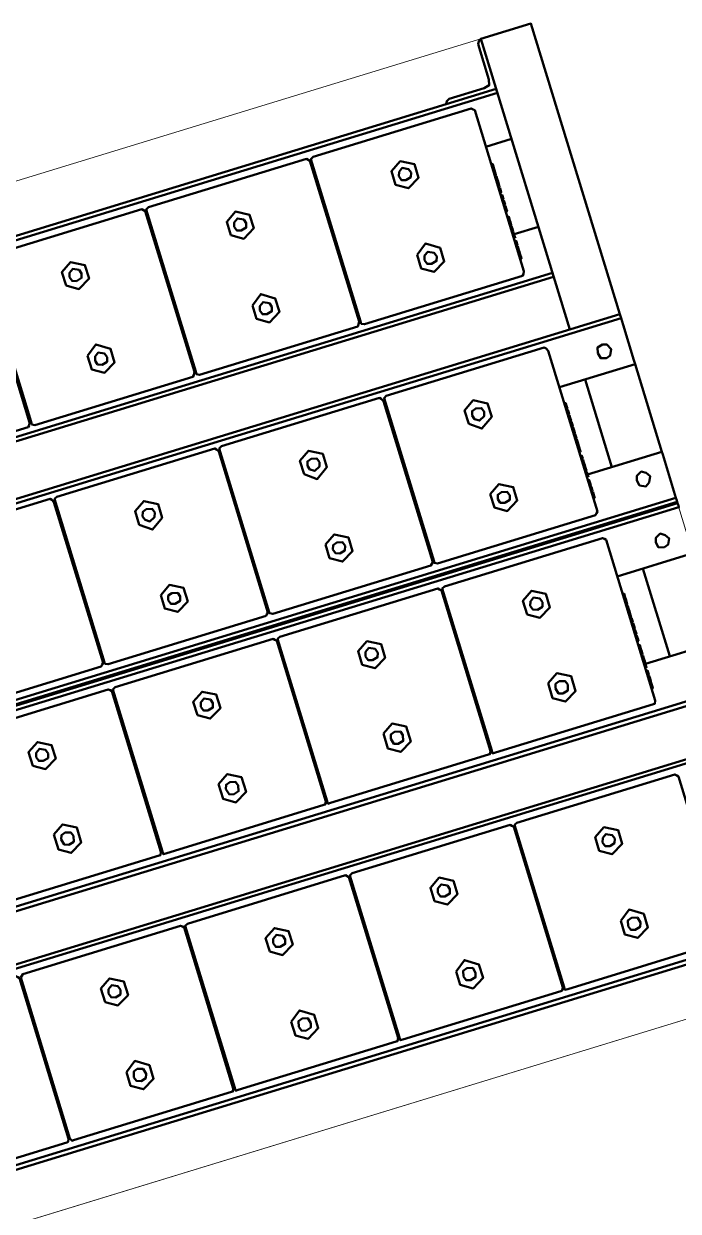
# Model space of a CAD drawing. Header units: inches. Extents: x 543393 to 2689207, y 1841861 to 9121372.
# Drawn here: x 547520.779 to 547521.406, y 1841969.314 to 1841970.451 of the extents above; entities that cross this region are included whole.
import ezdxf

# ---------------------------------------------------------------- set-up
doc = ezdxf.new("R2010")
doc.units = ezdxf.units.IN
doc.header["$MEASUREMENT"] = 0
doc.layers.add('Kich thuoc', color=8, linetype='Continuous', lineweight=18)

# ---------------------------------------------------------------- blocks, each defined once
blk = doc.blocks.new('Dan AC 220')
at = {"lineweight": 50}
for points in [[(103.2, 622.1), (28.8, 622.1), (28.8, 626.2), (28.8, 661.3), (28.8, 668.1), (3788, 668.1), (3788, 672.2), (3788, 958.9), (3737.9, 958.9), (3737.9, 672.2)], [(78.9, 904.8), (3737.9, 904.8)], [(128.9, 908.9), (3687.9, 908.9)], [(269.6, 883.2), (268.3, 883.2)], [(269.6, 881.8), (268.3, 881.8)], [(269.6, 879.1), (268.3, 879.1)], [(269.6, 877.8), (268.3, 877.8)], [(434.6, 883.2), (433.3, 883.2)], [(434.6, 881.8), (433.3, 881.8)], [(434.6, 879.1), (433.3, 879.1)], [(434.6, 877.8), (433.3, 877.8)], [(599.7, 883.2), (598.3, 883.2)], [(599.7, 881.8), (598.3, 881.8)], [(599.7, 879.1), (598.3, 879.1)], [(599.7, 877.8), (598.3, 877.8)], [(764.7, 883.2), (763.3, 883.2)], [(764.7, 881.8), (763.3, 881.8)], [(764.7, 879.1), (763.3, 879.1)], [(764.7, 877.8), (763.3, 877.8)], [(269.6, 871), (268.3, 871)], [(269.6, 869.7), (268.3, 869.7), (269.6, 869.7)], [(269.6, 865.6), (268.3, 865.6)], [(434.6, 871), (433.3, 871)], [(434.6, 869.7), (433.3, 869.7), (434.6, 869.7)], [(434.6, 865.6), (433.3, 865.6)], [(599.7, 871), (598.3, 871)], [(599.7, 869.7), (598.3, 869.7), (599.7, 869.7)], [(599.7, 865.6), (598.3, 865.6)], [(764.7, 871), (763.3, 871)], [(764.7, 869.7), (763.3, 869.7), (764.7, 869.7)], [(764.7, 865.6), (763.3, 865.6)], [(269.6, 861.5), (268.3, 861.5)], [(269.6, 861.5), (268.3, 861.5), (269.6, 861.5)], [(269.6, 857.5), (268.3, 857.5)], [(434.6, 861.5), (433.3, 861.5)], [(434.6, 861.5), (433.3, 861.5), (434.6, 861.5)], [(434.6, 857.5), (433.3, 857.5)], [(599.7, 861.5), (598.3, 861.5)], [(599.7, 861.5), (598.3, 861.5), (599.7, 861.5)], [(599.7, 857.5), (598.3, 857.5)], [(764.7, 861.5), (763.3, 861.5)], [(764.7, 861.5), (763.3, 861.5), (764.7, 861.5)], [(764.7, 857.5), (763.3, 857.5)], [(269.6, 850.7), (268.3, 850.7)], [(269.6, 849.4), (268.3, 849.4)], [(434.6, 850.7), (433.3, 850.7)], [(434.6, 849.4), (433.3, 849.4)], [(599.7, 850.7), (598.3, 850.7)], [(599.7, 849.4), (598.3, 849.4)], [(764.7, 850.7), (763.3, 850.7)], [(764.7, 849.4), (763.3, 849.4)], [(269.6, 841.3), (268.3, 841.3)], [(269.6, 835.8), (268.3, 835.8)], [(269.6, 831.8), (268.3, 831.8)], [(269.6, 830.4), (268.3, 830.4)], [(434.6, 841.3), (433.3, 841.3)], [(434.6, 835.8), (433.3, 835.8)], [(434.6, 831.8), (433.3, 831.8)], [(434.6, 830.4), (433.3, 830.4)], [(599.7, 841.3), (598.3, 841.3)], [(599.7, 835.8), (598.3, 835.8)], [(599.7, 831.8), (598.3, 831.8)], [(599.7, 830.4), (598.3, 830.4)], [(764.7, 841.3), (763.3, 841.3)], [(764.7, 835.8), (763.3, 835.8)], [(764.7, 831.8), (763.3, 831.8)], [(764.7, 830.4), (763.3, 830.4)], [(269.6, 829.1), (268.3, 829.1)], [(269.6, 827.7), (268.3, 827.7)], [(269.6, 825), (268.3, 825)], [(269.6, 823.7), (268.3, 823.7), (269.6, 823.7)], [(434.6, 829.1), (433.3, 829.1)], [(434.6, 827.7), (433.3, 827.7)], [(434.6, 825), (433.3, 825)], [(434.6, 823.7), (433.3, 823.7), (434.6, 823.7)], [(599.7, 829.1), (598.3, 829.1)], [(599.7, 827.7), (598.3, 827.7)], [(599.7, 825), (598.3, 825)], [(599.7, 823.7), (598.3, 823.7), (599.7, 823.7)], [(764.7, 829.1), (763.3, 829.1)], [(764.7, 827.7), (763.3, 827.7)], [(764.7, 825), (763.3, 825)], [(764.7, 823.7), (763.3, 823.7), (764.7, 823.7)], [(269.6, 818.3), (268.3, 818.3)], [(269.6, 816.9), (268.3, 816.9), (269.6, 816.9)], [(269.6, 812.8), (268.3, 812.8)], [(269.6, 811.5), (268.3, 811.5)], [(269.6, 810.1), (268.3, 810.1)], [(434.6, 818.3), (433.3, 818.3)], [(434.6, 816.9), (433.3, 816.9), (434.6, 816.9)], [(434.6, 812.8), (433.3, 812.8)], [(434.6, 811.5), (433.3, 811.5)], [(434.6, 810.1), (433.3, 810.1)], [(599.7, 818.3), (598.3, 818.3)], [(599.7, 816.9), (598.3, 816.9), (599.7, 816.9)], [(599.7, 812.8), (598.3, 812.8)], [(599.7, 811.5), (598.3, 811.5)], [(599.7, 810.1), (598.3, 810.1)], [(764.7, 818.3), (763.3, 818.3)], [(764.7, 816.9), (763.3, 816.9), (764.7, 816.9)], [(764.7, 812.8), (763.3, 812.8)], [(764.7, 811.5), (763.3, 811.5)], [(764.7, 810.1), (763.3, 810.1)], [(269.6, 800.7), (268.3, 800.7)], [(269.6, 799.3), (268.3, 799.3)], [(269.6, 798), (268.3, 798)], [(434.6, 800.7), (433.3, 800.7)], [(434.6, 799.3), (433.3, 799.3)], [(434.6, 798), (433.3, 798)], [(599.7, 800.7), (598.3, 800.7)], [(599.7, 799.3), (598.3, 799.3)], [(599.7, 798), (598.3, 798)], [(764.7, 800.7), (763.3, 800.7)], [(764.7, 799.3), (763.3, 799.3)], [(764.7, 798), (763.3, 798)], [(269.6, 789.9), (268.3, 789.9), (269.6, 789.9)], [(269.6, 788.5), (268.3, 788.5)], [(434.6, 789.9), (433.3, 789.9), (434.6, 789.9)], [(434.6, 788.5), (433.3, 788.5)], [(599.7, 789.9), (598.3, 789.9), (599.7, 789.9)], [(599.7, 788.5), (598.3, 788.5)], [(764.7, 789.9), (763.3, 789.9), (764.7, 789.9)], [(764.7, 788.5), (763.3, 788.5)], [(269.6, 770.9), (268.3, 770.9)], [(434.6, 770.9), (433.3, 770.9)], [(599.7, 770.9), (598.3, 770.9)], [(764.7, 770.9), (763.3, 770.9)], [(3737.9, 724.9), (78.9, 724.9)], [(1035.2, 720.9), (78.9, 720.9)], [(3788, 672.2), (28.8, 672.2)], [(104.6, 646.5), (103.2, 646.5), (103.2, 645.1), (104.6, 645.1)], [(103.2, 645.1), (103.2, 641.1), (104.6, 641.1)], [(103.2, 641.1), (103.2, 639.7), (104.6, 639.7), (103.2, 639.7), (103.2, 637), (103.2, 634.3), (104.6, 634.3)], [(103.2, 639.7), (104.6, 639.7)], [(269.6, 646.5), (268.3, 646.5)], [(269.6, 645.1), (268.3, 645.1)], [(269.6, 641.1), (268.3, 641.1)], [(269.6, 639.7), (268.3, 639.7)], [(269.6, 639.7), (268.3, 639.7), (269.6, 639.7)], [(434.6, 646.5), (433.3, 646.5)], [(434.6, 645.1), (433.3, 645.1)], [(434.6, 641.1), (433.3, 641.1)], [(434.6, 639.7), (433.3, 639.7)], [(434.6, 639.7), (433.3, 639.7), (434.6, 639.7)], [(599.7, 646.5), (598.3, 646.5)], [(599.7, 645.1), (598.3, 645.1)], [(599.7, 641.1), (598.3, 641.1)], [(599.7, 639.7), (598.3, 639.7)], [(599.7, 639.7), (598.3, 639.7), (599.7, 639.7)], [(104.6, 632.9), (103.2, 632.9), (104.6, 632.9)], [(103.2, 632.9), (103.2, 628.9), (104.6, 628.9)], [(103.2, 624.8), (103.2, 626.2)], [(269.6, 634.3), (268.3, 634.3)], [(269.6, 632.9), (268.3, 632.9), (269.6, 632.9)], [(269.6, 628.9), (268.3, 628.9)], [(434.6, 634.3), (433.3, 634.3)], [(434.6, 632.9), (433.3, 632.9), (434.6, 632.9)], [(434.6, 628.9), (433.3, 628.9)], [(599.7, 634.3), (598.3, 634.3)], [(599.7, 632.9), (598.3, 632.9), (599.7, 632.9)], [(599.7, 628.9), (598.3, 628.9)], [(78.9, 534.2), (78.9, 622.1)], [(104.6, 624.8), (103.2, 624.8), (103.2, 622.1), (103.2, 619.4), (104.6, 619.4), (103.2, 619.4), (103.2, 616.7), (103.2, 614), (104.6, 614)], [(104.6, 624.8), (103.2, 624.8), (104.6, 624.8)], [(103.2, 619.4), (104.6, 619.4)], [(269.6, 624.8), (268.3, 624.8)], [(269.6, 624.8), (268.3, 624.8), (269.6, 624.8)], [(269.6, 619.4), (268.3, 619.4)], [(269.6, 619.4), (268.3, 619.4), (269.6, 619.4)], [(434.6, 624.8), (433.3, 624.8)], [(434.6, 624.8), (433.3, 624.8), (434.6, 624.8)], [(434.6, 619.4), (433.3, 619.4)], [(434.6, 619.4), (433.3, 619.4), (434.6, 619.4)], [(599.7, 624.8), (598.3, 624.8)], [(599.7, 624.8), (598.3, 624.8), (599.7, 624.8)], [(599.7, 619.4), (598.3, 619.4)], [(599.7, 619.4), (598.3, 619.4), (599.7, 619.4)], [(104.6, 612.6), (103.2, 612.6), (103.2, 609.9), (103.2, 607.2), (104.6, 607.2), (103.2, 607.2), (103.2, 603.2), (104.6, 603.2)], [(269.6, 614), (268.3, 614)], [(269.6, 612.6), (268.3, 612.6)], [(269.6, 603.2), (268.3, 603.2)], [(434.6, 614), (433.3, 614)], [(434.6, 612.6), (433.3, 612.6)], [(434.6, 603.2), (433.3, 603.2)], [(599.7, 614), (598.3, 614)], [(599.7, 612.6), (598.3, 612.6)], [(599.7, 603.2), (598.3, 603.2)], [(104.6, 599.1), (103.2, 599.1), (103.2, 597.8), (103.2, 595.1), (104.6, 595.1)], [(103.2, 595.1), (103.2, 593.7), (104.6, 593.7)], [(104.6, 592.4), (103.2, 592.4), (103.2, 591), (104.6, 591)], [(269.6, 599.1), (268.3, 599.1)], [(269.6, 595.1), (268.3, 595.1)], [(269.6, 593.7), (268.3, 593.7)], [(269.6, 592.4), (268.3, 592.4)], [(434.6, 599.1), (433.3, 599.1)], [(434.6, 595.1), (433.3, 595.1)], [(434.6, 593.7), (433.3, 593.7)], [(434.6, 592.4), (433.3, 592.4)], [(599.7, 599.1), (598.3, 599.1)], [(599.7, 595.1), (598.3, 595.1)], [(599.7, 593.7), (598.3, 593.7)], [(599.7, 592.4), (598.3, 592.4)], [(103.2, 591), (103.2, 588.3), (104.6, 588.3)], [(104.6, 586.9), (103.2, 586.9), (103.2, 585.6), (104.6, 585.6)], [(103.2, 585.6), (103.2, 581.5), (104.6, 581.5)], [(104.6, 580.2), (103.2, 580.2), (104.6, 580.2)], [(103.2, 580.2), (103.2, 576.1), (104.6, 576.1)], [(269.6, 591), (268.3, 591)], [(269.6, 588.3), (268.3, 588.3)], [(269.6, 586.9), (268.3, 586.9)], [(269.6, 585.6), (268.3, 585.6)], [(269.6, 581.5), (268.3, 581.5)], [(269.6, 580.2), (268.3, 580.2), (269.6, 580.2)], [(434.6, 591), (433.3, 591)], [(434.6, 588.3), (433.3, 588.3)], [(434.6, 586.9), (433.3, 586.9)], [(434.6, 585.6), (433.3, 585.6)], [(434.6, 581.5), (433.3, 581.5)], [(434.6, 580.2), (433.3, 580.2), (434.6, 580.2)], [(599.7, 591), (598.3, 591)], [(599.7, 588.3), (598.3, 588.3)], [(599.7, 586.9), (598.3, 586.9)], [(599.7, 585.6), (598.3, 585.6)], [(599.7, 581.5), (598.3, 581.5)], [(599.7, 580.2), (598.3, 580.2), (599.7, 580.2)], [(104.6, 574.8), (103.2, 574.8), (103.2, 573.4), (104.6, 573.4)], [(103.2, 573.4), (103.2, 569.4), (104.6, 569.4), (103.2, 569.4), (103.2, 566.7), (103.2, 564), (104.6, 564)], [(269.6, 576.1), (268.3, 576.1)], [(269.6, 574.8), (268.3, 574.8)], [(269.6, 573.4), (268.3, 573.4)], [(434.6, 576.1), (433.3, 576.1)], [(434.6, 574.8), (433.3, 574.8)], [(434.6, 573.4), (433.3, 573.4)], [(599.7, 576.1), (598.3, 576.1)], [(599.7, 574.8), (598.3, 574.8)], [(599.7, 573.4), (598.3, 573.4)], [(104.6, 562.6), (103.2, 562.6), (103.2, 561.2), (104.6, 561.2)], [(103.2, 561.2), (103.2, 557.2), (104.6, 557.2), (103.2, 557.2), (103.2, 555.8), (103.2, 553.1), (104.6, 553.1), (103.2, 553.1), (103.2, 551.8), (104.6, 551.8)], [(269.6, 564), (268.3, 564)], [(269.6, 562.6), (268.3, 562.6)], [(269.6, 561.2), (268.3, 561.2)], [(434.6, 564), (433.3, 564)], [(434.6, 562.6), (433.3, 562.6)], [(434.6, 561.2), (433.3, 561.2)], [(599.7, 564), (598.3, 564)], [(599.7, 562.6), (598.3, 562.6)], [(599.7, 561.2), (598.3, 561.2)], [(269.6, 553.1), (268.3, 553.1), (269.6, 553.1)], [(269.6, 551.8), (268.3, 551.8)], [(434.6, 553.1), (433.3, 553.1), (434.6, 553.1)], [(434.6, 551.8), (433.3, 551.8)], [(599.7, 553.1), (598.3, 553.1), (599.7, 553.1)], [(599.7, 551.8), (598.3, 551.8)], [(3788, 488.2), (3788, 485.5), (3788, 484.1), (28.8, 484.1), (28.8, 485.5), (28.8, 488.2), (3788, 488.2), (3788, 495), (3788, 530.1), (3788, 534.2), (3732.5, 534.2)], [(104.6, 534.2), (28.8, 534.2)], [(269.6, 534.2), (268.3, 534.2)], [(434.6, 534.2), (433.3, 534.2)], [(599.7, 534.2), (598.3, 534.2)], [(28.8, 482.8), (28.8, 484.1)], [(28.8, 478.7), (28.8, 481.4), (28.8, 482.8), (3788, 482.8), (3788, 481.4), (3788, 478.7), (28.8, 478.7), (28.8, 472), (28.8, 435.4), (28.8, 432.7), (103.2, 432.7)], [(78.9, 482.8), (78.9, 484.1)], [(104.6, 455.7), (103.2, 455.7), (103.2, 454.4), (104.6, 454.4)], [(269.6, 455.7), (268.3, 455.7)], [(434.6, 455.7), (433.3, 455.7)], [(599.7, 455.7), (598.3, 455.7)], [(103.2, 454.4), (103.2, 451.7), (104.6, 451.7)], [(103.2, 451.7), (103.2, 450.3), (104.6, 450.3), (103.2, 450.3)], [(104.6, 449), (103.2, 449), (103.2, 447.6), (103.2, 444.9), (104.6, 444.9)], [(104.6, 443.6), (103.2, 443.6), (103.2, 442.2), (104.6, 442.2)], [(269.6, 454.4), (268.3, 454.4)], [(269.6, 451.7), (268.3, 451.7)], [(269.6, 450.3), (268.3, 450.3), (269.6, 450.3)], [(269.6, 449), (268.3, 449)], [(269.6, 444.9), (268.3, 444.9)], [(269.6, 443.6), (268.3, 443.6)], [(434.6, 454.4), (433.3, 454.4)], [(434.6, 451.7), (433.3, 451.7)], [(434.6, 450.3), (433.3, 450.3), (434.6, 450.3)], [(434.6, 449), (433.3, 449)], [(434.6, 444.9), (433.3, 444.9)], [(434.6, 443.6), (433.3, 443.6)], [(599.7, 454.4), (598.3, 454.4)], [(599.7, 451.7), (598.3, 451.7)], [(599.7, 450.3), (598.3, 450.3), (599.7, 450.3)], [(599.7, 449), (598.3, 449)], [(599.7, 444.9), (598.3, 444.9)], [(599.7, 443.6), (598.3, 443.6)], [(28.8, 298.8), (28.8, 305.6), (28.8, 340.8), (28.8, 344.8), (28.8, 432.7)], [(78.9, 344.8), (78.9, 432.7)], [(103.2, 442.2), (103.2, 438.2), (104.6, 438.2)], [(103.2, 434.1), (103.2, 435.4)], [(104.6, 434.1), (103.2, 434.1), (103.2, 432.7), (103.2, 430), (104.6, 430), (103.2, 430)], [(104.6, 434.1), (103.2, 434.1), (104.6, 434.1)], [(269.6, 442.2), (268.3, 442.2)], [(269.6, 438.2), (268.3, 438.2)], [(269.6, 434.1), (268.3, 434.1)], [(269.6, 434.1), (268.3, 434.1), (269.6, 434.1)], [(434.6, 442.2), (433.3, 442.2)], [(434.6, 438.2), (433.3, 438.2)], [(434.6, 434.1), (433.3, 434.1)], [(434.6, 434.1), (433.3, 434.1), (434.6, 434.1)], [(599.7, 442.2), (598.3, 442.2)], [(599.7, 438.2), (598.3, 438.2)], [(599.7, 434.1), (598.3, 434.1)], [(599.7, 434.1), (598.3, 434.1), (599.7, 434.1)], [(104.6, 428.7), (103.2, 428.7), (103.2, 426), (103.2, 423.3), (104.6, 423.3), (103.2, 423.3), (103.2, 420.6), (103.2, 417.9), (104.6, 417.9)], [(269.6, 430), (268.3, 430), (269.6, 430)], [(269.6, 428.7), (268.3, 428.7)], [(434.6, 430), (433.3, 430), (434.6, 430)], [(434.6, 428.7), (433.3, 428.7)], [(599.7, 430), (598.3, 430), (599.7, 430)], [(599.7, 428.7), (598.3, 428.7)], [(104.6, 416.5), (103.2, 416.5), (103.2, 413.8), (104.6, 413.8)], [(104.6, 409.7), (103.2, 409.7), (103.2, 408.4), (103.2, 404.3), (104.6, 404.3)], [(269.6, 417.9), (268.3, 417.9)], [(269.6, 416.5), (268.3, 416.5)], [(269.6, 413.8), (268.3, 413.8)], [(269.6, 409.7), (268.3, 409.7)], [(434.6, 417.9), (433.3, 417.9)], [(434.6, 416.5), (433.3, 416.5)], [(434.6, 413.8), (433.3, 413.8)], [(434.6, 409.7), (433.3, 409.7)], [(599.7, 417.9), (598.3, 417.9)], [(599.7, 416.5), (598.3, 416.5)], [(599.7, 413.8), (598.3, 413.8)], [(599.7, 409.7), (598.3, 409.7)], [(103.2, 404.3), (103.2, 403), (104.6, 403), (103.2, 403), (103.2, 401.6), (104.6, 401.6)], [(103.2, 401.6), (103.2, 397.6), (104.6, 397.6)], [(269.6, 404.3), (268.3, 404.3)], [(269.6, 401.6), (268.3, 401.6)], [(434.6, 404.3), (433.3, 404.3)], [(434.6, 401.6), (433.3, 401.6)], [(599.7, 404.3), (598.3, 404.3)], [(599.7, 401.6), (598.3, 401.6)], [(104.6, 396.2), (103.2, 396.2), (104.6, 396.2)], [(103.2, 396.2), (103.2, 392.2), (104.6, 392.2)], [(104.6, 390.8), (103.2, 390.8), (103.2, 389.5), (104.6, 389.5)], [(103.2, 389.5), (103.2, 385.4), (104.6, 385.4)], [(269.6, 397.6), (268.3, 397.6)], [(269.6, 396.2), (268.3, 396.2), (269.6, 396.2)], [(269.6, 392.2), (268.3, 392.2)], [(269.6, 390.8), (268.3, 390.8)], [(269.6, 389.5), (268.3, 389.5)], [(434.6, 397.6), (433.3, 397.6)], [(434.6, 396.2), (433.3, 396.2), (434.6, 396.2)], [(434.6, 392.2), (433.3, 392.2)], [(434.6, 390.8), (433.3, 390.8)], [(434.6, 389.5), (433.3, 389.5)], [(599.7, 397.6), (598.3, 397.6)], [(599.7, 396.2), (598.3, 396.2), (599.7, 396.2)], [(599.7, 392.2), (598.3, 392.2)], [(599.7, 390.8), (598.3, 390.8)], [(599.7, 389.5), (598.3, 389.5)], [(104.6, 384), (103.2, 384), (104.6, 384)], [(103.2, 384), (103.2, 380), (104.6, 380)], [(104.6, 378.6), (103.2, 378.6), (103.2, 375.9), (103.2, 373.2), (104.6, 373.2)], [(269.6, 385.4), (268.3, 385.4)], [(269.6, 384), (268.3, 384), (269.6, 384)], [(269.6, 380), (268.3, 380)], [(269.6, 378.6), (268.3, 378.6)], [(434.6, 385.4), (433.3, 385.4)], [(434.6, 384), (433.3, 384), (434.6, 384)], [(434.6, 380), (433.3, 380)], [(434.6, 378.6), (433.3, 378.6)], [(599.7, 385.4), (598.3, 385.4)], [(599.7, 384), (598.3, 384), (599.7, 384)], [(599.7, 380), (598.3, 380)], [(599.7, 378.6), (598.3, 378.6)], [(104.6, 371.9), (103.2, 371.9), (104.6, 371.9)], [(103.2, 371.9), (103.2, 367.8), (104.6, 367.8)], [(104.6, 366.5), (103.2, 366.5), (103.2, 363.8), (103.2, 362.4), (104.6, 362.4), (103.2, 362.4), (103.2, 361), (104.6, 361)], [(269.6, 373.2), (268.3, 373.2)], [(269.6, 371.9), (268.3, 371.9), (269.6, 371.9)], [(269.6, 367.8), (268.3, 367.8)], [(269.6, 366.5), (268.3, 366.5)], [(434.6, 373.2), (433.3, 373.2)], [(434.6, 371.9), (433.3, 371.9), (434.6, 371.9)], [(434.6, 367.8), (433.3, 367.8)], [(434.6, 366.5), (433.3, 366.5)], [(599.7, 373.2), (598.3, 373.2)], [(599.7, 371.9), (598.3, 371.9), (599.7, 371.9)], [(599.7, 367.8), (598.3, 367.8)], [(599.7, 366.5), (598.3, 366.5)], [(269.6, 362.4), (268.3, 362.4), (269.6, 362.4)], [(269.6, 361), (268.3, 361)], [(434.6, 362.4), (433.3, 362.4), (434.6, 362.4)], [(434.6, 361), (433.3, 361)], [(599.7, 362.4), (598.3, 362.4), (599.7, 362.4)], [(599.7, 361), (598.3, 361)], [(3732.5, 344.8), (3788, 344.8), (3788, 340.8), (3788, 305.6), (3788, 298.8), (28.8, 298.8), (28.8, 294.8), (28.8, 3.9), (78.9, 3.9), (78.9, 294.8)], [(104.6, 344.8), (28.8, 344.8)], [(269.6, 344.8), (268.3, 344.8)], [(434.6, 344.8), (433.3, 344.8)], [(599.7, 344.8), (598.3, 344.8)], [(28.8, 294.8), (3788, 294.8)], [(78.9, 242), (3737.9, 242)], [(78.9, 238), (3737.9, 238)], [(104.6, 216.3), (103.2, 216.3), (103.2, 215), (104.6, 215)], [(269.6, 216.3), (268.3, 216.3)], [(434.6, 216.3), (433.3, 216.3)], [(599.7, 216.3), (598.3, 216.3)], [(103.2, 215), (103.2, 212.3), (104.6, 212.3)], [(103.2, 212.3), (103.2, 210.9), (104.6, 210.9)], [(103.2, 210.9), (103.2, 209.5), (104.6, 209.5), (103.2, 209.5), (103.2, 206.8), (103.2, 204.1), (104.6, 204.1)], [(269.6, 215), (268.3, 215)], [(269.6, 212.3), (268.3, 212.3)], [(269.6, 210.9), (268.3, 210.9)], [(434.6, 215), (433.3, 215)], [(434.6, 212.3), (433.3, 212.3)], [(434.6, 210.9), (433.3, 210.9)], [(599.7, 215), (598.3, 215)], [(599.7, 212.3), (598.3, 212.3)], [(599.7, 210.9), (598.3, 210.9)], [(104.6, 202.8), (103.2, 202.8), (104.6, 202.8)], [(103.2, 202.8), (103.2, 198.7), (104.6, 198.7)], [(103.2, 194.7), (103.2, 196)], [(104.6, 194.7), (103.2, 194.7), (103.2, 192), (103.2, 190.6), (104.6, 190.6), (103.2, 190.6)], [(104.6, 194.7), (103.2, 194.7), (104.6, 194.7)], [(269.6, 204.1), (268.3, 204.1)], [(269.6, 202.8), (268.3, 202.8), (269.6, 202.8)], [(269.6, 198.7), (268.3, 198.7)], [(269.6, 194.7), (268.3, 194.7)], [(269.6, 194.7), (268.3, 194.7), (269.6, 194.7)], [(434.6, 204.1), (433.3, 204.1)], [(434.6, 202.8), (433.3, 202.8), (434.6, 202.8)], [(434.6, 198.7), (433.3, 198.7)], [(434.6, 194.7), (433.3, 194.7)], [(434.6, 194.7), (433.3, 194.7), (434.6, 194.7)], [(78.9, 192), (103.2, 192)], [(104.6, 189.3), (103.2, 189.3), (103.2, 186.5), (103.2, 183.8), (104.6, 183.8)], [(104.6, 182.5), (103.2, 182.5), (103.2, 179.8), (103.2, 177.1), (104.6, 177.1), (103.2, 177.1), (103.2, 174.4), (104.6, 174.4)], [(269.6, 190.6), (268.3, 190.6), (269.6, 190.6)], [(269.6, 189.3), (268.3, 189.3)], [(269.6, 183.8), (268.3, 183.8)], [(269.6, 182.5), (268.3, 182.5)], [(434.6, 190.6), (433.3, 190.6), (434.6, 190.6)], [(434.6, 189.3), (433.3, 189.3)], [(434.6, 183.8), (433.3, 183.8)], [(434.6, 182.5), (433.3, 182.5)], [(269.6, 174.4), (268.3, 174.4)], [(434.6, 174.4), (433.3, 174.4)], [(104.6, 169), (103.2, 169), (103.2, 166.3), (103.2, 164.9), (104.6, 164.9)], [(103.2, 164.9), (103.2, 163.6), (104.6, 163.6)], [(104.6, 162.2), (103.2, 162.2), (104.6, 162.2)], [(103.2, 162.2), (103.2, 158.1), (104.6, 158.1)], [(269.6, 169), (268.3, 169)], [(269.6, 164.9), (268.3, 164.9)], [(269.6, 163.6), (268.3, 163.6)], [(269.6, 162.2), (268.3, 162.2), (269.6, 162.2)], [(434.6, 169), (433.3, 169)], [(434.6, 164.9), (433.3, 164.9)], [(434.6, 163.6), (433.3, 163.6)], [(434.6, 162.2), (433.3, 162.2), (434.6, 162.2)], [(104.6, 156.8), (103.2, 156.8), (104.6, 156.8)], [(103.2, 156.8), (103.2, 152.7), (104.6, 152.7)], [(104.6, 150), (103.2, 150), (104.6, 150)], [(103.2, 150), (103.2, 146), (104.6, 146)], [(269.6, 158.1), (268.3, 158.1)], [(269.6, 156.8), (268.3, 156.8), (269.6, 156.8)], [(269.6, 152.7), (268.3, 152.7)], [(269.6, 150), (268.3, 150), (269.6, 150)], [(434.6, 158.1), (433.3, 158.1)], [(434.6, 156.8), (433.3, 156.8), (434.6, 156.8)], [(434.6, 152.7), (433.3, 152.7)], [(434.6, 150), (433.3, 150), (434.6, 150)], [(104.6, 144.6), (103.2, 144.6), (103.2, 143.3), (104.6, 143.3)], [(103.2, 143.3), (103.2, 139.2), (104.6, 139.2), (103.2, 139.2), (103.2, 136.5), (103.2, 133.8), (104.6, 133.8)], [(269.6, 146), (268.3, 146)], [(269.6, 144.6), (268.3, 144.6)], [(269.6, 143.3), (268.3, 143.3)], [(434.6, 146), (433.3, 146)], [(434.6, 144.6), (433.3, 144.6)], [(434.6, 143.3), (433.3, 143.3)], [(104.6, 132.4), (103.2, 132.4), (103.2, 131.1), (104.6, 131.1)], [(103.2, 131.1), (103.2, 127), (104.6, 127), (103.2, 127), (103.2, 125.7), (103.2, 123), (104.6, 123), (103.2, 123), (103.2, 121.6), (104.6, 121.6)], [(269.6, 133.8), (268.3, 133.8)], [(269.6, 132.4), (268.3, 132.4)], [(269.6, 131.1), (268.3, 131.1)], [(434.6, 133.8), (433.3, 133.8)], [(434.6, 132.4), (433.3, 132.4)], [(434.6, 131.1), (433.3, 131.1)], [(269.6, 123), (268.3, 123), (269.6, 123)], [(269.6, 121.6), (268.3, 121.6)], [(434.6, 123), (433.3, 123), (434.6, 123)], [(434.6, 121.6), (433.3, 121.6)], [(104.6, 104), (78.9, 104)], [(269.6, 104), (268.3, 104)], [(434.6, 104), (433.3, 104)], [(3737.9, 58), (78.9, 58)], [(3687.9, 54), (128.9, 54)]]:
    blk.add_lwpolyline(points, dxfattribs=at)
for points in [[(28.8, 958.9), (3788, 958.9), (3788, 3.9), (28.8, 3.9)], [(28.8, 3.9), (3788.8, 3.9), (3788.8, 958.9), (28.8, 958.9)]]:
    blk.add_lwpolyline(points, close=True)
for points in [[(268.3, 895.4), (268.3, 898.1), (265.6, 898.1), (107.3, 898.1), (105.9, 898.1), (104.6, 895.4), (104.6, 734.4), (105.9, 733), (107.3, 731.7), (265.6, 731.7), (268.3, 733)], [(433.3, 895.4), (433.3, 898.1), (430.6, 898.1), (272.3, 898.1), (271, 898.1), (269.6, 895.4), (269.6, 734.4), (271, 733), (272.3, 731.7), (430.6, 731.7), (433.3, 733)], [(598.3, 895.4), (598.3, 898.1), (595.6, 898.1), (437.3, 898.1), (436, 898.1), (434.6, 895.4), (434.6, 734.4), (436, 733), (437.3, 731.7), (595.6, 731.7), (598.3, 733)], [(763.3, 895.4), (762, 898.1), (760.6, 898.1), (602.4, 898.1), (601, 898.1), (599.7, 895.4), (599.7, 734.4), (601, 733), (602.4, 731.7), (760.6, 731.7), (762, 733), (763.3, 734.4)], [(928.4, 895.4), (927, 898.1), (925.7, 898.1), (767.4, 898.1), (766, 898.1), (764.7, 895.4), (764.7, 734.4), (766, 733), (767.4, 731.7), (925.7, 731.7), (927, 733), (928.4, 734.4)], [(268.3, 876.4), (269.6, 876.4)], [(433.3, 876.4), (434.6, 876.4)], [(598.3, 876.4), (599.7, 876.4)], [(763.3, 876.4), (764.7, 876.4)], [(197.9, 850.7), (197.9, 864.2), (187.1, 871), (174.9, 864.2), (174.9, 850.7), (187.1, 842.6)], [(362.9, 850.7), (362.9, 864.2), (352.1, 871), (340, 864.2), (340, 850.7), (352.1, 842.6)], [(528, 850.7), (528, 864.2), (517.2, 871), (505, 864.2), (505, 850.7), (517.2, 842.6)], [(693, 850.7), (693, 864.2), (682.2, 871), (670, 864.2), (670, 850.7), (682.2, 842.6)], [(192.5, 857.5), (191.2, 861.5), (187.1, 862.9), (181.7, 861.5), (180.3, 857.5), (181.7, 852.1), (187.1, 850.7), (191.2, 852.1)], [(268.3, 856.1), (269.6, 856.1)], [(357.5, 857.5), (356.2, 861.5), (352.1, 862.9), (346.7, 861.5), (345.4, 857.5), (346.7, 852.1), (352.1, 850.7), (356.2, 852.1)], [(433.3, 856.1), (434.6, 856.1)], [(522.6, 857.5), (521.2, 861.5), (517.2, 862.9), (511.7, 861.5), (510.4, 857.5), (511.7, 852.1), (517.2, 850.7), (521.2, 852.1)], [(598.3, 856.1), (599.7, 856.1)], [(687.6, 857.5), (686.2, 861.5), (682.2, 862.9), (676.8, 861.5), (675.4, 857.5), (676.8, 852.1), (682.2, 850.7), (686.2, 852.1)], [(763.3, 856.1), (764.7, 856.1)], [(268.3, 844), (269.6, 844)], [(433.3, 844), (434.6, 844)], [(598.3, 844), (599.7, 844)], [(763.3, 844), (764.7, 844)], [(268.3, 806.1), (269.6, 806.1)], [(433.3, 806.1), (434.6, 806.1)], [(598.3, 806.1), (599.7, 806.1)], [(763.3, 806.1), (764.7, 806.1)], [(197.9, 780.4), (197.9, 766.9), (187.1, 760.1), (174.9, 766.9), (174.9, 780.4), (187.1, 787.1)], [(268.3, 793.9), (269.6, 793.9)], [(362.9, 780.4), (362.9, 766.9), (352.1, 760.1), (340, 766.9), (340, 780.4), (352.1, 787.1)], [(433.3, 793.9), (434.6, 793.9)], [(528, 780.4), (528, 766.9), (517.2, 760.1), (505, 766.9), (505, 780.4), (517.2, 787.1)], [(598.3, 793.9), (599.7, 793.9)], [(693, 780.4), (693, 766.9), (682.2, 760.1), (670, 766.9), (670, 780.4), (682.2, 787.1)], [(763.3, 793.9), (764.7, 793.9)], [(192.5, 773.6), (191.2, 777.7), (187.1, 779), (181.7, 777.7), (180.3, 773.6), (181.7, 769.6), (187.1, 766.9), (191.2, 769.6)], [(357.5, 773.6), (356.2, 777.7), (352.1, 779), (346.7, 777.7), (345.4, 773.6), (346.7, 769.6), (352.1, 766.9), (356.2, 769.6)], [(522.6, 773.6), (521.2, 777.7), (517.2, 779), (511.7, 777.7), (510.4, 773.6), (511.7, 769.6), (517.2, 766.9), (521.2, 769.6)], [(687.6, 773.6), (686.2, 777.7), (682.2, 779), (676.8, 777.7), (675.4, 773.6), (676.8, 769.6), (682.2, 766.9), (686.2, 769.6)], [(268.3, 658.6), (268.3, 661.3), (265.6, 661.3), (107.3, 661.3), (105.9, 661.3), (104.6, 658.6), (104.6, 497.7), (105.9, 496.3), (107.3, 495), (265.6, 495), (268.3, 496.3)], [(433.3, 658.6), (433.3, 661.3), (430.6, 661.3), (272.3, 661.3), (271, 661.3), (269.6, 658.6), (269.6, 497.7), (271, 496.3), (272.3, 495), (430.6, 495), (433.3, 496.3)], [(598.3, 658.6), (598.3, 661.3), (595.6, 661.3), (437.3, 661.3), (436, 661.3), (434.6, 658.6), (434.6, 497.7), (436, 496.3), (437.3, 495), (595.6, 495), (598.3, 496.3)], [(763.3, 658.6), (762, 661.3), (760.6, 661.3), (602.4, 661.3), (601, 661.3), (599.7, 658.6), (599.7, 497.7), (601, 496.3), (602.4, 495), (760.6, 495), (762, 496.3), (763.3, 497.7)], [(197.9, 612.6), (197.9, 627.5), (187.1, 634.3), (174.9, 627.5), (174.9, 612.6), (187.1, 605.9)], [(192.5, 619.4), (191.2, 624.8), (187.1, 626.2), (181.7, 624.8), (180.3, 619.4), (181.7, 615.4), (187.1, 614), (191.2, 615.4)], [(362.9, 612.6), (362.9, 627.5), (352.1, 634.3), (340, 627.5), (340, 612.6), (352.1, 605.9)], [(357.5, 619.4), (356.2, 624.8), (352.1, 626.2), (346.7, 624.8), (345.4, 619.4), (346.7, 615.4), (352.1, 614), (356.2, 615.4)], [(528, 612.6), (528, 627.5), (517.2, 634.3), (505, 627.5), (505, 612.6), (517.2, 605.9)], [(522.6, 619.4), (521.2, 624.8), (517.2, 626.2), (511.7, 624.8), (510.4, 619.4), (511.7, 615.4), (517.2, 614), (521.2, 615.4)], [(693, 612.6), (693, 627.5), (682.2, 634.3), (670, 627.5), (670, 612.6), (682.2, 605.9)], [(687.6, 619.4), (686.2, 624.8), (682.2, 626.2), (676.8, 624.8), (675.4, 619.4), (676.8, 615.4), (682.2, 614), (686.2, 615.4)], [(268.3, 607.2), (269.6, 607.2)], [(433.3, 607.2), (434.6, 607.2)], [(598.3, 607.2), (599.7, 607.2)], [(268.3, 569.4), (269.6, 569.4)], [(433.3, 569.4), (434.6, 569.4)], [(598.3, 569.4), (599.7, 569.4)], [(268.3, 557.2), (269.6, 557.2)], [(433.3, 557.2), (434.6, 557.2)], [(598.3, 557.2), (599.7, 557.2)], [(197.9, 543.7), (197.9, 530.1), (187.1, 523.4), (174.9, 530.1), (174.9, 543.7), (187.1, 550.4)], [(362.9, 543.7), (362.9, 530.1), (352.1, 523.4), (340, 530.1), (340, 543.7), (352.1, 550.4)], [(528, 543.7), (528, 530.1), (517.2, 523.4), (505, 530.1), (505, 543.7), (517.2, 550.4)], [(693, 543.7), (693, 530.1), (682.2, 523.4), (670, 530.1), (670, 543.7), (682.2, 550.4)], [(192.5, 536.9), (191.2, 541), (187.1, 542.3), (181.7, 541), (180.3, 536.9), (181.7, 532.8), (187.1, 530.1), (191.2, 532.8)], [(357.5, 536.9), (356.2, 541), (352.1, 542.3), (346.7, 541), (345.4, 536.9), (346.7, 532.8), (352.1, 530.1), (356.2, 532.8)], [(522.6, 536.9), (521.2, 541), (517.2, 542.3), (511.7, 541), (510.4, 536.9), (511.7, 532.8), (517.2, 530.1), (521.2, 532.8)], [(687.6, 536.9), (686.2, 541), (682.2, 542.3), (676.8, 541), (675.4, 536.9), (676.8, 532.8), (682.2, 530.1), (686.2, 532.8)], [(59.9, 513.9), (58.6, 519.3), (53.2, 520.7), (49.1, 519.3), (46.4, 513.9), (49.1, 509.8), (53.2, 507.1), (58.6, 509.8)], [(268.3, 469.3), (268.3, 470.6), (265.6, 472), (107.3, 472), (105.9, 470.6), (104.6, 469.3), (104.6, 308.3), (105.9, 305.6), (107.3, 304.2), (265.6, 304.2), (268.3, 305.6)], [(433.3, 469.3), (433.3, 470.6), (430.6, 472), (272.3, 472), (271, 470.6), (269.6, 469.3), (269.6, 308.3), (271, 305.6), (272.3, 304.2), (430.6, 304.2), (433.3, 305.6)], [(598.3, 469.3), (598.3, 470.6), (595.6, 472), (437.3, 472), (436, 470.6), (434.6, 469.3), (434.6, 308.3), (436, 305.6), (437.3, 304.2), (595.6, 304.2), (598.3, 305.6)], [(763.3, 469.3), (762, 470.6), (760.6, 472), (602.4, 472), (601, 470.6), (599.7, 469.3), (599.7, 308.3), (601, 305.6), (602.4, 304.2), (760.6, 304.2), (762, 305.6), (763.3, 308.3)], [(59.9, 451.7), (58.6, 457.1), (53.2, 459.8), (49.1, 457.1), (46.4, 451.7), (49.1, 447.6), (53.2, 444.9), (58.6, 447.6)], [(197.9, 423.3), (197.9, 436.8), (187.1, 443.6), (174.9, 436.8), (174.9, 423.3), (187.1, 416.5)], [(362.9, 423.3), (362.9, 436.8), (352.1, 443.6), (340, 436.8), (340, 423.3), (352.1, 416.5)], [(528, 423.3), (528, 436.8), (517.2, 443.6), (505, 436.8), (505, 423.3), (517.2, 416.5)], [(192.5, 430), (191.2, 434.1), (187.1, 435.4), (181.7, 434.1), (180.3, 430), (181.7, 426), (187.1, 424.6), (191.2, 426)], [(357.5, 430), (356.2, 434.1), (352.1, 435.4), (346.7, 434.1), (345.4, 430), (346.7, 426), (352.1, 424.6), (356.2, 426)], [(522.6, 430), (521.2, 434.1), (517.2, 435.4), (511.7, 434.1), (510.4, 430), (511.7, 426), (517.2, 424.6), (521.2, 426)], [(268.3, 423.3), (269.6, 423.3)], [(433.3, 423.3), (434.6, 423.3)], [(598.3, 423.3), (599.7, 423.3)], [(268.3, 403), (269.6, 403)], [(433.3, 403), (434.6, 403)], [(598.3, 403), (599.7, 403)], [(197.9, 352.9), (197.9, 339.4), (187.1, 332.6), (174.9, 339.4), (174.9, 352.9), (187.1, 361)], [(192.5, 346.2), (191.2, 350.2), (187.1, 352.9), (181.7, 350.2), (180.3, 346.2), (181.7, 342.1), (187.1, 340.8), (191.2, 342.1)], [(362.9, 352.9), (362.9, 339.4), (352.1, 332.6), (340, 339.4), (340, 352.9), (352.1, 361)], [(357.5, 346.2), (356.2, 350.2), (352.1, 352.9), (346.7, 350.2), (345.4, 346.2), (346.7, 342.1), (352.1, 340.8), (356.2, 342.1)], [(528, 352.9), (528, 339.4), (517.2, 332.6), (505, 339.4), (505, 352.9), (517.2, 361)], [(522.6, 346.2), (521.2, 350.2), (517.2, 352.9), (511.7, 350.2), (510.4, 346.2), (511.7, 342.1), (517.2, 340.8), (521.2, 342.1)], [(59.9, 324.5), (58.6, 329.9), (53.2, 331.3), (49.1, 329.9), (46.4, 324.5), (49.1, 319.1), (53.2, 317.8), (58.6, 319.1)], [(268.3, 228.5), (268.3, 231.2), (265.6, 232.5), (107.3, 232.5), (105.9, 231.2), (104.6, 228.5), (104.6, 67.5), (105.9, 66.2), (107.3, 64.8), (265.6, 64.8), (268.3, 66.2)], [(433.3, 228.5), (433.3, 231.2), (430.6, 232.5), (272.3, 232.5), (271, 231.2), (269.6, 228.5), (269.6, 67.5), (271, 66.2), (272.3, 64.8), (430.6, 64.8), (433.3, 66.2)], [(598.3, 228.5), (598.3, 231.2), (595.6, 232.5), (437.3, 232.5), (436, 231.2), (434.6, 228.5), (434.6, 67.5), (436, 66.2), (437.3, 64.8), (595.6, 64.8), (598.3, 66.2)], [(763.3, 228.5), (762, 231.2), (760.6, 232.5), (602.4, 232.5), (601, 231.2), (599.7, 228.5), (599.7, 67.5), (601, 66.2), (602.4, 64.8), (760.6, 64.8), (762, 66.2), (763.3, 67.5)], [(268.3, 209.5), (269.6, 209.5)], [(433.3, 209.5), (434.6, 209.5)], [(598.3, 209.5), (599.7, 209.5)], [(197.9, 183.8), (197.9, 197.4), (187.1, 204.1), (174.9, 197.4), (174.9, 183.8), (187.1, 175.7)], [(192.5, 190.6), (191.2, 194.7), (187.1, 196), (181.7, 194.7), (180.3, 190.6), (181.7, 186.5), (187.1, 183.8), (191.2, 186.5)], [(362.9, 183.8), (362.9, 197.4), (352.1, 204.1), (340, 197.4), (340, 183.8), (352.1, 175.7)], [(357.5, 190.6), (356.2, 194.7), (352.1, 196), (346.7, 194.7), (345.4, 190.6), (346.7, 186.5), (352.1, 183.8), (356.2, 186.5)], [(528, 183.8), (528, 197.4), (517.2, 204.1), (505, 197.4), (505, 183.8), (517.2, 175.7)], [(522.6, 190.6), (521.2, 194.7), (517.2, 196), (511.7, 194.7), (510.4, 190.6), (511.7, 186.5), (517.2, 183.8), (521.2, 186.5)], [(268.3, 177.1), (269.6, 177.1)], [(433.3, 177.1), (434.6, 177.1)], [(268.3, 139.2), (269.6, 139.2)], [(433.3, 139.2), (434.6, 139.2)], [(268.3, 127), (269.6, 127)], [(433.3, 127), (434.6, 127)], [(197.9, 113.5), (197.9, 100), (187.1, 93.2), (174.9, 100), (174.9, 113.5), (187.1, 120.3)], [(362.9, 113.5), (362.9, 100), (352.1, 93.2), (340, 100), (340, 113.5), (352.1, 120.3)], [(528, 113.5), (528, 100), (517.2, 93.2), (505, 100), (505, 113.5), (517.2, 120.3)], [(192.5, 106.7), (191.2, 110.8), (187.1, 112.2), (181.7, 110.8), (180.3, 106.7), (181.7, 102.7), (187.1, 100), (191.2, 102.7)], [(357.5, 106.7), (356.2, 110.8), (352.1, 112.2), (346.7, 110.8), (345.4, 106.7), (346.7, 102.7), (352.1, 100), (356.2, 102.7)], [(522.6, 106.7), (521.2, 110.8), (517.2, 112.2), (511.7, 110.8), (510.4, 106.7), (511.7, 102.7), (517.2, 100), (521.2, 102.7)], [(82.9, 8), (81.6, 5.3), (78.9, 3.9), (78.9, 54), (128.9, 54), (127.6, 51.3), (124.9, 49.9), (89.7, 49.9), (84.3, 48.6), (82.9, 43.2)]]:
    blk.add_lwpolyline(points, close=True, dxfattribs=at)
blk = doc.blocks.new('NDK1')
blk.add_blockref('Dan AC 220', (240604.4, 54957.5))

msp = doc.modelspace()

# ---------------------------------------------------------------- block references
at = {"layer": 'Kich thuoc', "xscale": 0.001, "yscale": 0.001, "zscale": 0.001, "rotation": 197.0123114188912}
msp.add_blockref('NDK1', (547735.2883, 1842093.4113), dxfattribs=at)

doc.saveas('drawing.dxf')
